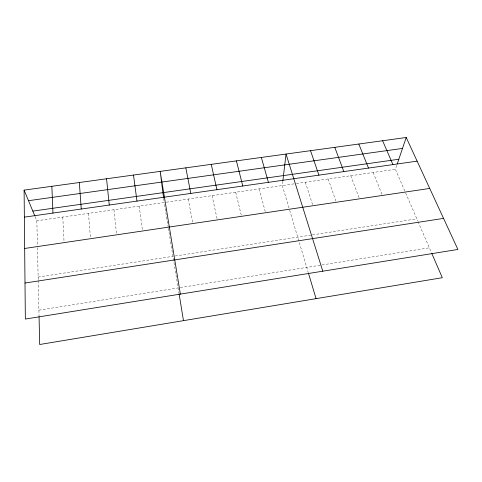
<?xml version="1.0" encoding="UTF-8"?>
<svg xmlns="http://www.w3.org/2000/svg" width="482" height="482" viewBox="0 0 482 482"><rect width="100%" height="100%" fill="white"/><g stroke="black" fill="none" stroke-linecap="round" stroke-linejoin="round"><path stroke-width="0.36" stroke-dasharray="2.41 1.81" d="M282.813 181.274L282.307 185.546L289.043 208.122M404.784 190.993L395.403 169.309L396.77 165.278M38.909 310.167L178.123 287.929M180.31 287.579L429.366 247.802M38.144 277.054L172.966 256.328M175.141 255.99L311.673 234.999M312.408 234.891L416.834 218.834M35.12 216.641L36.843 220.786L164.175 202.506L168.14 226.775M166.362 202.193L295.671 183.63M296.412 183.522L395.403 169.309M405.669 193.035L417.713 220.87M418.008 221.551L431.39 252.49M373.17 172.502L382.045 194.36M350.745 175.719L359.102 197.753M328.134 178.967L335.954 201.181M305.317 182.244L312.601 204.639M289.676 210.248L308.191 272.288M259.093 188.878L265.468 212.351M235.68 192.24L241.464 215.912M212.056 195.632L217.087 218.774M188.221 199.054L192.661 222.389M168.375 228.215L170.459 240.988M170.574 241.699L178.961 293.05M139.178 206.091L142.389 229.83M163.639 198.289L164.175 202.506M113.951 209.718L116.517 233.662M88.489 213.369L90.465 238.301M62.787 217.063L64.034 241.47M36.843 220.786L37.427 246.157M37.463 247.646L38.211 280.012M38.229 280.753L39.042 316.035"/><path stroke-width="0.72" d="M282.898 180.563L286.049 154.047L322.783 271.185M397.228 163.94L406.212 137.497L24.1 190.125L25.353 319.054L457.9 249.447L406.212 137.497M25.004 283.03L443.561 218.388M24.666 248.471L429.727 188.432M24.365 217.147L417.129 161.145M32.818 211.11L398.825 159.241M28.492 200.693L402.5 148.432M431.679 253.158L442.301 277.704L39.699 344.503L39.06 316.77M382.618 140.744L392.926 164.597M24.1 190.125L34.831 215.948M358.807 144.028L368.489 168.079M334.779 147.335L343.829 171.598M310.522 150.673L318.927 175.147M308.396 272.987L316.059 298.653M261.346 157.451L268.414 182.353M236.409 160.886L242.789 186.004M211.237 164.35L216.924 189.691M185.829 167.85L190.8 193.415M180.37 294.104L160.181 171.381L163.549 197.59M179.081 293.785L183.467 320.651M133.502 175.056L136.978 201.09M106.558 178.768L109.257 205.043M79.343 182.515L81.247 209.037M51.857 186.299L52.948 213.074"/></g></svg>
